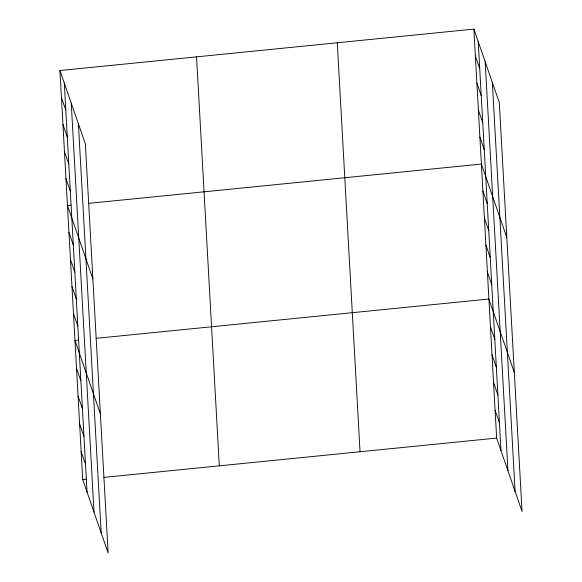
<?xml version="1.0" encoding="UTF-8"?>
<svg xmlns="http://www.w3.org/2000/svg" width="582" height="582" viewBox="0 0 582 582"><rect width="100%" height="100%" fill="white"/><g stroke="black" fill="none" stroke-linecap="round" stroke-linejoin="round"><path stroke-width="0.87" d="M59.946 70.524L85.358 143.921L108.121 552.9L82.709 479.503L59.946 70.524L473.879 29.1L499.291 102.497L522.054 511.476L496.642 438.079L473.879 29.1M70.982 205.133L67.454 205.49L92.873 278.88M88.609 203.373L481.387 164.066L506.806 237.456M78.49 340.099L74.969 340.448L100.38 413.846M96.117 338.331L488.902 299.024L514.313 372.422M82.709 479.503L86.231 479.153M103.858 477.386L496.642 438.079M475.378 56.09L479.728 68.661M476.884 83.088L481.234 95.652M478.382 110.078L482.733 122.642M479.888 137.068L484.239 149.639M482.893 191.056L487.243 203.62M484.391 218.046L488.742 230.618M485.897 245.044L490.248 257.608M487.396 272.034L491.746 284.598M490.451 326.837L494.802 339.401M491.994 354.649L496.344 367.213M493.543 382.461L497.894 395.025M495.093 410.266L499.443 422.838M61.445 97.514L65.802 110.085M62.951 124.512L67.301 137.076M64.449 151.502L68.807 164.066M65.955 178.492L70.306 191.063M68.96 232.48L73.31 245.044M70.458 259.47L74.816 272.041M71.964 286.468L76.315 299.032M73.463 313.458L77.821 326.022M76.518 368.261L80.869 380.824M78.061 396.073L82.418 408.637M79.61 423.885L83.961 436.449M81.16 451.69L85.51 464.261M492.343 82.418L515.106 491.404M485.177 61.743L507.941 470.722M478.229 41.664L500.993 450.643M337.276 42.77L360.04 451.748M196.541 56.854L219.305 465.833M78.41 123.842L101.173 532.828M71.251 103.167L94.008 512.145M64.296 83.088L87.06 492.066"/></g></svg>
